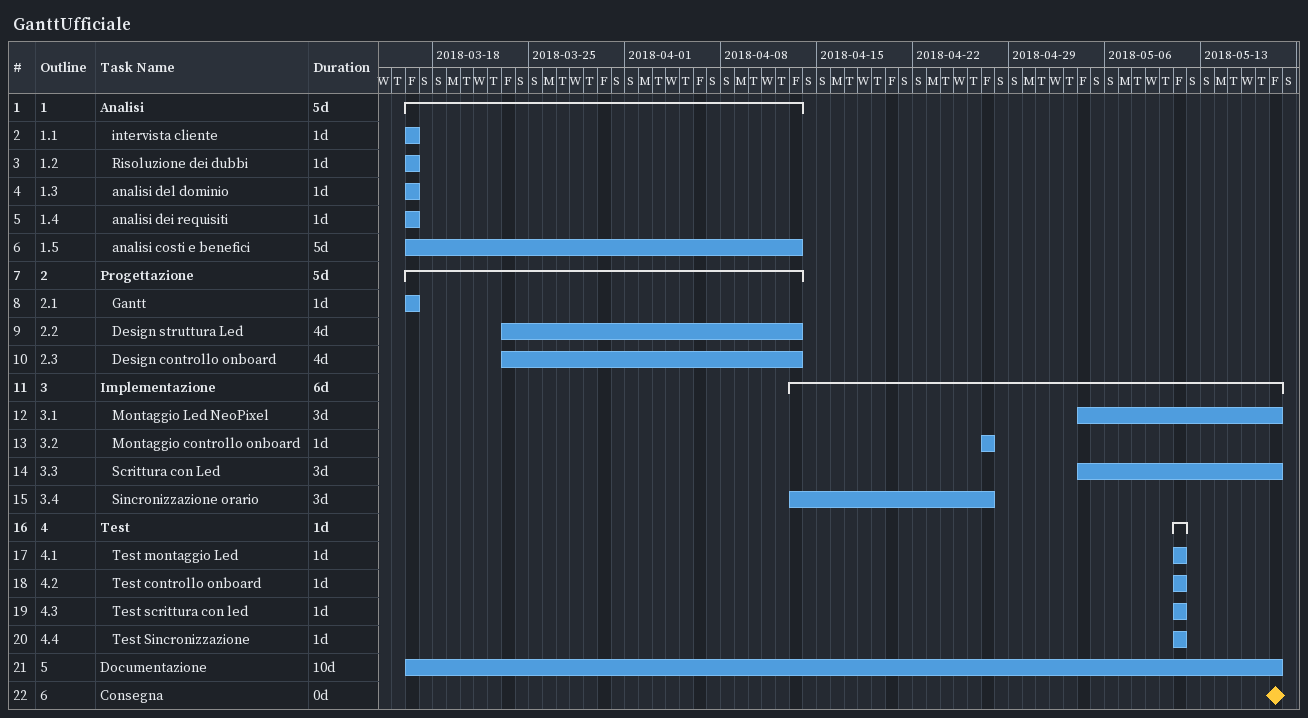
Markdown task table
GanttUfficiale

| ID | WBS | Task | Duration | Start | Finish |
|---|---|---|---|---|---|
| 1 | 1 | **Analisi** | 5d | 2018-03-16 | 2018-04-13 |
| 2 | 1.1 | intervista cliente | 1d | 2018-03-16 | 2018-03-16 |
| 3 | 1.2 | Risoluzione dei dubbi | 1d | 2018-03-16 | 2018-03-16 |
| 4 | 1.3 | analisi del dominio | 1d | 2018-03-16 | 2018-03-16 |
| 5 | 1.4 | analisi dei requisiti | 1d | 2018-03-16 | 2018-03-16 |
| 6 | 1.5 | analisi costi e benefici | 5d | 2018-03-16 | 2018-04-13 |
| 7 | 2 | **Progettazione** | 5d | 2018-03-16 | 2018-04-13 |
| 8 | 2.1 | Gantt | 1d | 2018-03-16 | 2018-03-16 |
| 9 | 2.2 | Design struttura Led | 4d | 2018-03-23 | 2018-04-13 |
| 10 | 2.3 | Design controllo onboard | 4d | 2018-03-23 | 2018-04-13 |
| 11 | 3 | **Implementazione** | 6d | 2018-04-13 | 2018-05-18 |
| 12 | 3.1 | Montaggio Led NeoPixel | 3d | 2018-05-04 | 2018-05-18 |
| 13 | 3.2 | Montaggio controllo onboard | 1d | 2018-04-27 | 2018-04-27 |
| 14 | 3.3 | Scrittura con Led | 3d | 2018-05-04 | 2018-05-18 |
| 15 | 3.4 | Sincronizzazione orario | 3d | 2018-04-13 | 2018-04-27 |
| 16 | 4 | **Test** | 1d | 2018-05-11 | 2018-05-11 |
| 17 | 4.1 | Test montaggio Led | 1d | 2018-05-11 | 2018-05-11 |
| 18 | 4.2 | Test controllo onboard | 1d | 2018-05-11 | 2018-05-11 |
| 19 | 4.3 | Test scrittura con led | 1d | 2018-05-11 | 2018-05-11 |
| 20 | 4.4 | Test Sincronizzazione | 1d | 2018-05-11 | 2018-05-11 |
| 21 | 5 | Documentazione | 10d | 2018-03-16 | 2018-05-18 |
| 22 | 6 | Consegna | 0d | 2018-05-18 | 2018-05-18 |
